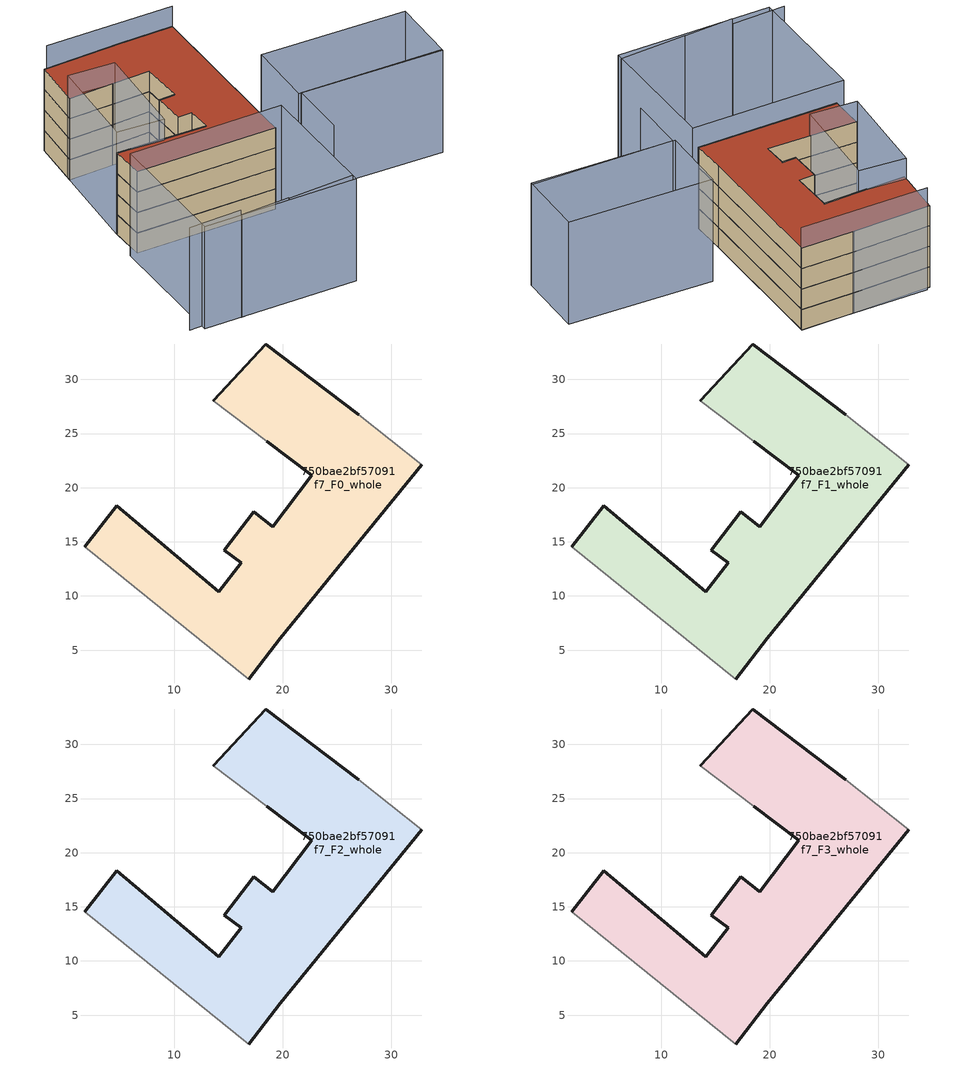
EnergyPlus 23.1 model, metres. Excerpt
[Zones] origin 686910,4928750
750bae2bf57091f7_F0_whole
 floor ground (EU_floor_Construction): 19.79,6.08 32.83,22.13 27.03,26.75 18.43,33.26 13.58,28.01 18.51,24.28 22.69,21.14 19.07,16.42 17.31,17.76 14.61,14.22 16.15,13.07 14.09,10.38 4.68,18.34 1.72,14.55 16.85,2.33 z0
 wall outside (EU_wall_Construction): 1.72,14.55 4.68,18.34 14.09,10.38 16.15,13.07 14.61,14.22 17.31,17.76 19.07,16.42 22.69,21.14 18.51,24.28 / 13.58,28.01 18.43,33.26 27.03,26.75 / 32.83,22.13 19.79,6.08 16.85,2.33 z0:3
 wall adiabatic (EU_wall_Construction): 18.51,24.28 13.58,28.01 / 27.03,26.75 32.83,22.13 / 16.85,2.33 1.72,14.55 z0:3
750bae2bf57091f7_F1_whole
 floor to 750bae2bf57091f7_F0_whole (EU_floor_Construction): 19.78,6.08 32.83,22.13 27.02,26.75 18.42,33.26 13.58,28.01 18.5,24.28 22.69,21.14 19.07,16.42 17.3,17.76 14.61,14.22 16.15,13.07 14.09,10.38 4.68,18.34 1.72,14.55 16.85,2.33 z3
 wall outside (EU_wall_Construction): 1.72,14.55 4.68,18.34 14.09,10.38 16.15,13.07 14.61,14.22 17.31,17.76 19.07,16.42 22.69,21.14 18.51,24.28 / 13.58,28.01 18.43,33.26 27.03,26.75 / 32.83,22.13 19.79,6.08 16.85,2.33 z3:6
 wall adiabatic (EU_wall_Construction): 18.51,24.28 13.58,28.01 / 27.03,26.75 32.83,22.13 / 16.85,2.33 1.72,14.55 z3:6
750bae2bf57091f7_F2_whole
 floor to 750bae2bf57091f7_F1_whole (EU_floor_Construction): 19.78,6.08 32.83,22.13 27.02,26.75 18.42,33.26 13.58,28.01 18.5,24.28 22.69,21.14 19.07,16.42 17.3,17.76 14.61,14.22 16.15,13.07 14.09,10.38 4.68,18.34 1.72,14.55 16.85,2.33 z6
 wall outside (EU_wall_Construction): 1.72,14.55 4.68,18.34 14.09,10.38 16.15,13.07 14.61,14.22 17.31,17.76 19.07,16.42 22.69,21.14 18.51,24.28 / 13.58,28.01 18.43,33.26 27.03,26.75 / 32.83,22.13 19.79,6.08 16.85,2.33 z6:9
 wall adiabatic (EU_wall_Construction): 18.51,24.28 13.58,28.01 / 27.03,26.75 32.83,22.13 / 16.85,2.33 1.72,14.55 z6:9
750bae2bf57091f7_F3_whole
 floor to 750bae2bf57091f7_F2_whole (EU_floor_Construction): 19.78,6.08 32.83,22.13 27.02,26.75 18.42,33.26 13.58,28.01 18.5,24.28 22.69,21.14 19.07,16.42 17.3,17.76 14.61,14.22 16.15,13.07 14.09,10.38 4.68,18.34 1.72,14.55 16.85,2.33 z9
 wall outside (EU_wall_Construction): 1.72,14.55 4.68,18.34 14.09,10.38 16.15,13.07 14.61,14.22 17.31,17.76 19.07,16.42 22.69,21.14 18.51,24.28 / 13.58,28.01 18.43,33.26 27.03,26.75 / 32.83,22.13 19.79,6.08 16.85,2.33 z9:12
 wall adiabatic (EU_wall_Construction): 18.51,24.28 13.58,28.01 / 27.03,26.75 32.83,22.13 / 16.85,2.33 1.72,14.55 z9:12
 roof outside (EU_roof_Construction): 27.03,26.75 32.83,22.13 19.79,6.08 16.85,2.33 1.72,14.55 4.68,18.34 14.09,10.38 16.15,13.07 14.61,14.22 17.31,17.76 19.07,16.42 22.69,21.14 18.51,24.28 13.58,28.01 18.43,33.26 z12
shading: -0.99,-6.4 6.45,-11.81 / -6.52,-2.39 -0.99,-6.38 / 15.7,-5.68 20.88,0.57 / 20.88,0.57 35.87,-11.85 / -11.48,2.52 -5.63,-1.87 / 32.78,22.08 19.1,33.19 / 35.81,-12.12 20.63,0.78 / 20.63,0.78 26.89,8.14 / 26.89,8.14 42.07,-4.76 / 42.07,-4.76 35.81,-12.12 / 0.96,15.17 17.47,1.84 / 17.47,1.84 5.94,-12.45 / 5.94,-12.45 -10.58,0.88 / -10.58,0.88 0.96,15.17 / 4.68,18.35 13.98,28.45 / 13.98,28.45 18.7,24.1 / 18.7,24.1 9.39,14 / 9.39,14 4.68,18.35 z0:15
[Building]
EU S2 Campaign: North Axis=0; Terrain=City; Solar Distribution=FullExterior
[Site:Location]
Bologna: Latitude=44.5; Longitude=11.25; Time Zone=1; Elevation=37
[SizingPeriod:WeatherFileDays]
AnnualSizingPeriod: Begin Month=1; Begin Day of Month=1; End Month=12; End Day of Month=31; Day of Week for Start Day=Monday; Use Weather File Daylight Saving Period=No; Use Weather File Rain and Snow Indicators=No
[MATERIAL]
EU_InternalMass_Material: Roughness=MediumRough; Thickness=0.1; Conductivity=1; Density=1800; Specific Heat=900; Thermal Absorptance=0.9; Solar Absorptance=0.7; Visible Absorptance=0.7
[MATERIAL:NOMASS] Roughness=MediumRough; Thermal Absorptance=0.9; Solar Absorptance=0.7; Visible Absorptance=0.7
Name | Thermal Resistance
EU_wall_NoMass | 0.937881
EU_roof_NoMass | 0.548572
EU_floor_NoMass | 0.71348
[CONSTRUCTION]
EU_wall_Construction: EU_wall_NoMass
EU_roof_Construction: EU_roof_NoMass
EU_floor_Construction: EU_floor_NoMass
EU_InternalMass_Construction: EU_InternalMass_Material
[ZONE] Type=1; Multiplier=1; Ceiling Height=autocalculate; Floor Area=autocalculate; Part of Total Floor Area=Yes
Name | Volume
750bae2bf57091f7_F0_whole | 985.989
750bae2bf57091f7_F1_whole; 750bae2bf57091f7_F2_whole; 750bae2bf57091f7_F3_whole | 985.988
[INTERNALMASS] Construction=EU_InternalMass_Construction; Surface Area=328.663
Name | Zone or ZoneList
750bae2bf57091f7_F0_whole_EU_InternalMass | 750bae2bf57091f7_F0_whole
750bae2bf57091f7_F1_whole_EU_InternalMass | 750bae2bf57091f7_F1_whole
750bae2bf57091f7_F2_whole_EU_InternalMass | 750bae2bf57091f7_F2_whole
750bae2bf57091f7_F3_whole_EU_InternalMass | 750bae2bf57091f7_F3_whole
[OTHEREQUIPMENT] Fuel Type=Electricity; Design Level Calculation Method=Watts/Area; Power per Zone Floor Area=1; Fraction Latent=0; Fraction Radiant=0; Fraction Lost=0; Carbon Dioxide Generation Rate=0; EndUse Subcategory=EU_Step8_InternalGains
Name | Zone or ZoneList or Space or SpaceList | Schedule
EU_Step8_InternalGain_750bae2bf57091f7_F0_whole_f000 | 750bae2bf57091f7_F0_whole | EU_Step8_GainSchedule_750bae2bf57091f7_F0_whole_f000
EU_Step8_InternalGain_750bae2bf57091f7_F1_whole_f000 | 750bae2bf57091f7_F1_whole | EU_Step8_GainSchedule_750bae2bf57091f7_F1_whole_f000
EU_Step8_InternalGain_750bae2bf57091f7_F2_whole_f000 | 750bae2bf57091f7_F2_whole | EU_Step8_GainSchedule_750bae2bf57091f7_F2_whole_f000
EU_Step8_InternalGain_750bae2bf57091f7_F3_whole_f000 | 750bae2bf57091f7_F3_whole | EU_Step8_GainSchedule_750bae2bf57091f7_F3_whole_f000
[ZONEVENTILATION:DESIGNFLOWRATE] Schedule=EU_AlwaysOn; Design Flow Rate Calculation Method=AirChanges/Hour; Air Changes per Hour=0.687892; Ventilation Type=Natural; Fan Pressure Rise=0; Fan Total Efficiency=1; Constant Term Coefficient=1; Temperature Term Coefficient=0; Velocity Term Coefficient=0; Velocity Squared Term Coefficient=0; Minimum Indoor Temperature=-100; Maximum Indoor Temperature=100; Delta Temperature=-100; Minimum Outdoor Temperature=-100; Maximum Outdoor Temperature=100; Maximum Wind Speed=40
Name | Zone or ZoneList or Space or SpaceList
EU_ConstantAir_750bae2bf57091f7_F0_whole | 750bae2bf57091f7_F0_whole
EU_ConstantAir_750bae2bf57091f7_F1_whole | 750bae2bf57091f7_F1_whole
EU_ConstantAir_750bae2bf57091f7_F2_whole | 750bae2bf57091f7_F2_whole
EU_ConstantAir_750bae2bf57091f7_F3_whole | 750bae2bf57091f7_F3_whole
[HVACTEMPLATE:THERMOSTAT] Constant Heating Setpoint=20; Constant Cooling Setpoint=50
EU_HeatOnly_750bae2bf57091f7_F0_whole; EU_HeatOnly_750bae2bf57091f7_F1_whole; EU_HeatOnly_750bae2bf57091f7_F2_whole; EU_HeatOnly_750bae2bf57091f7_F3_whole
[HVACTEMPLATE:ZONE:IDEALLOADSAIRSYSTEM] System Availability Schedule=EU_AlwaysOn; Maximum Heating Supply Air Temperature=50; Minimum Cooling Supply Air Temperature=13; Maximum Heating Supply Air Humidity Ratio=0.0156; Minimum Cooling Supply Air Humidity Ratio=0.0077; Heating Limit=NoLimit; Cooling Limit=NoLimit; Heating Availability Schedule=EU_AlwaysOn; Cooling Availability Schedule=EU_CoolingOff; Dehumidification Control Type=ConstantSensibleHeatRatio; Cooling Sensible Heat Ratio=0.7; Dehumidification Setpoint=60; Humidification Control Type=None; Humidification Setpoint=30; Outdoor Air Method=None; Outdoor Air Flow Rate per Person=0.00944; Outdoor Air Flow Rate per Zone Floor Area=0; Outdoor Air Flow Rate per Zone=0; Demand Controlled Ventilation Type=None; Outdoor Air Economizer Type=NoEconomizer; Heat Recovery Type=None; Sensible Heat Recovery Effectiveness=0.7; Latent Heat Recovery Effectiveness=0.65
Name | Template Thermostat
750bae2bf57091f7_F0_whole | EU_HeatOnly_750bae2bf57091f7_F0_whole
750bae2bf57091f7_F1_whole | EU_HeatOnly_750bae2bf57091f7_F1_whole
750bae2bf57091f7_F2_whole | EU_HeatOnly_750bae2bf57091f7_F2_whole
750bae2bf57091f7_F3_whole | EU_HeatOnly_750bae2bf57091f7_F3_whole
[SIZING:ZONE] Zone Cooling Design Supply Air Temperature Input Method=SupplyAirTemperature; Zone Cooling Design Supply Air Temperature=13; Zone Heating Design Supply Air Temperature Input Method=SupplyAirTemperature; Zone Heating Design Supply Air Temperature=50; Zone Cooling Design Supply Air Humidity Ratio=0.008; Zone Heating Design Supply Air Humidity Ratio=0.008; Cooling Design Air Flow Method=DesignDay; Cooling Design Air Flow Rate=0; Cooling Minimum Air Flow per Zone Floor Area=0.000762; Cooling Minimum Air Flow=0; Cooling Minimum Air Flow Fraction=0.2; Heating Design Air Flow Method=DesignDay; Heating Design Air Flow Rate=0; Heating Maximum Air Flow per Zone Floor Area=0.002032; Heating Maximum Air Flow=0.141576; Heating Maximum Air Flow Fraction=0.3; Account for Dedicated Outdoor Air System=No; Dedicated Outdoor Air System Control Strategy=NeutralSupplyAir; Dedicated Outdoor Air Low Setpoint Temperature for Design=autosize; Dedicated Outdoor Air High Setpoint Temperature for Design=autosize; Zone Load Sizing Method=Sensible Load Only No Latent Load; Zone Latent Cooling Design Supply Air Humidity Ratio Input Method=HumidityRatioDifference; Zone Cooling Design Supply Air Humidity Ratio Difference=0.005; Zone Latent Heating Design Supply Air Humidity Ratio Input Method=HumidityRatioDifference; Zone Humidification Design Supply Air Humidity Ratio Difference=0.005
750bae2bf57091f7_F0_whole; 750bae2bf57091f7_F1_whole; 750bae2bf57091f7_F2_whole; 750bae2bf57091f7_F3_whole
[SCHEDULE:CONSTANT]
Name | Hourly Value
EU_AlwaysOn | 1
EU_CoolingOff | 0
[SCHEDULE:FILE] Column Number=1; Rows to Skip at Top=0; Number of Hours of Data=8760; Column Separator=Comma; Interpolate to Timestep=No; Minutes per Item=60; Adjust Schedule for Daylight Savings=Yes
Name | File
EU_Step8_GainSchedule_750bae2bf57091f7_F0_whole_f000 | ../../schedules/750bae2bf57091f7/750bae2bf57091f7_F0_whole_f000_gain.csv
EU_Step8_GainSchedule_750bae2bf57091f7_F1_whole_f000 | ../../schedules/750bae2bf57091f7/750bae2bf57091f7_F1_whole_f000_gain.csv
EU_Step8_GainSchedule_750bae2bf57091f7_F2_whole_f000 | ../../schedules/750bae2bf57091f7/750bae2bf57091f7_F2_whole_f000_gain.csv
EU_Step8_GainSchedule_750bae2bf57091f7_F3_whole_f000 | ../../schedules/750bae2bf57091f7/750bae2bf57091f7_F3_whole_f000_gain.csv
